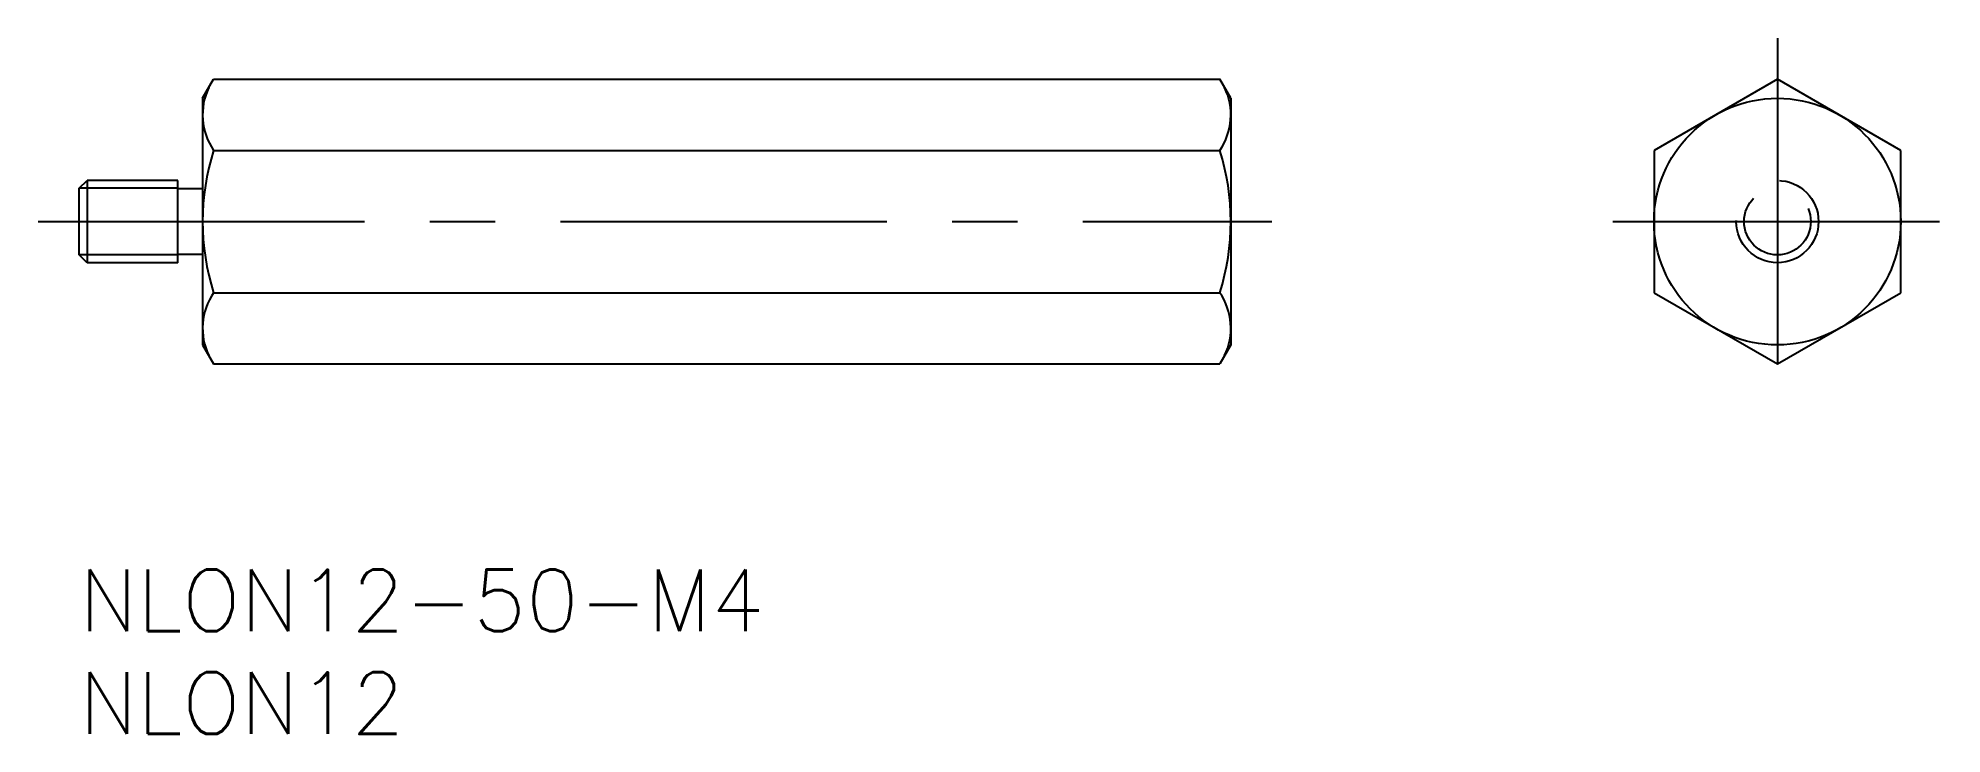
# Model space of a CAD drawing. Extents: x -2 to 90.6, y -8 to 25.9.
import ezdxf

# ---------------------------------------------------------------- set-up
doc = ezdxf.new("R2010")
doc.units = 0
doc.header["$LTSCALE"] = 0.5
doc.linetypes.add('CENTER', pattern=[50.8, 31.75, -6.35, 6.35, -6.35])
doc.linetypes.add('DASHED', pattern=[19.05, 12.7, -6.35])
for name, color, linetype in [('MSM_CENTER', 1, 'CENTER'), ('MSM_CONTINUOUS', 7, 'CONTINUOUS'), ('MSM_DASHED', 4, 'DASHED'), ('MSM_NARROW', 5, 'CONTINUOUS'), ('MSM_PART_NUMBER', 7, 'CONTINUOUS')]:
    doc.layers.add(name, color=color, linetype=linetype)
doc.styles.get("Standard").update_dxf_attribs({"font": 'txt.shx', "height": 3, "bigfont": 'bigfont.shx'})

# ---------------------------------------------------------------- blocks, each defined once
blk = doc.blocks.new('*U4')
at = {"layer": 'MSM_PART_NUMBER'}
blk.add_text('NLON12-50-M4', height=3, dxfattribs=at).set_placement((0, -3))
blk = doc.blocks.new('*U5')
at = {"layer": 'MSM_PART_NUMBER'}
blk.add_text('NLON12', height=3, dxfattribs=at).set_placement((0, -8))

msp = doc.modelspace()

# ---------------------------------------------------------------- linework, layer by layer
at = {"layer": 'MSM_CENTER'}
for p, q in [((82.578, 25.856), (82.578, 8)), ((-2, 16.928), (58, 16.928)), ((74.578, 16.928), (90.578, 16.928))]:
    msp.add_line(p, q, dxfattribs=at)
at = {"layer": 'MSM_CONTINUOUS'}
for p, q in [((6, 22.928), (6.536, 23.856)), ((6.536, 23.856), (55.464, 23.856)), ((56, 22.928), (55.464, 23.856)), ((82.578, 23.856), (76.578, 20.392)), ((88.578, 20.392), (82.578, 23.856)), ((6, 22.928), (6, 10.928)), ((56, 22.928), (56, 10.928)), ((6.536, 20.392), (55.464, 20.392)), ((76.578, 20.392), (76.578, 13.464)), ((88.578, 13.464), (88.578, 20.392)), ((0, 18.549), (0.379, 18.928)), ((0, 15.307), (0, 18.549)), ((4.8, 18.928), (0.379, 18.928)), ((0.379, 18.928), (0.379, 14.928)), ((4.8, 14.928), (4.8, 18.928)), ((6, 18.528), (4.8, 18.528)), ((0.379, 14.928), (0, 15.307)), ((4.8, 14.928), (0.379, 14.928)), ((6, 15.328), (4.8, 15.328)), ((6.536, 13.464), (55.464, 13.464)), ((76.578, 13.464), (82.578, 10)), ((82.578, 10), (88.578, 13.464)), ((6, 10.928), (6.536, 10)), ((56, 10.928), (55.464, 10)), ((6.536, 10), (55.464, 10))]:
    msp.add_line(p, q, dxfattribs=at)
msp.add_circle((82.578, 16.928), 6, dxfattribs=at)
for centre, radius, start, end in [((9.067, 22.124), 3.067, 154.38425, 214.38425), ((52.933, 22.124), 3.067, 325.61575, 25.61575), ((17.464, 16.928), 11.464, 162.41205, 197.58795), ((44.536, 16.928), 11.464, 342.41205, 17.58795), ((9.067, 11.732), 3.067, 145.61575, 205.61575), ((52.933, 11.732), 3.067, 334.38425, 34.38425)]:
    msp.add_arc(centre, radius, start, end, dxfattribs=at)
at = {"layer": 'MSM_DASHED'}
for radius in [2, 1.621]:
    msp.add_circle((82.578, 16.928), radius, dxfattribs=at)
at = {"layer": 'MSM_NARROW'}
for p, q in [((4.8, 18.549), (0, 18.549)), ((4.8, 15.307), (0, 15.307))]:
    msp.add_line(p, q, dxfattribs=at)

# ---------------------------------------------------------------- block references
at = {"layer": 'MSM_CONTINUOUS'}
for name in ['*U4', '*U5']:
    msp.add_blockref(name, (0, 0), dxfattribs=at)

doc.saveas('drawing.dxf')
